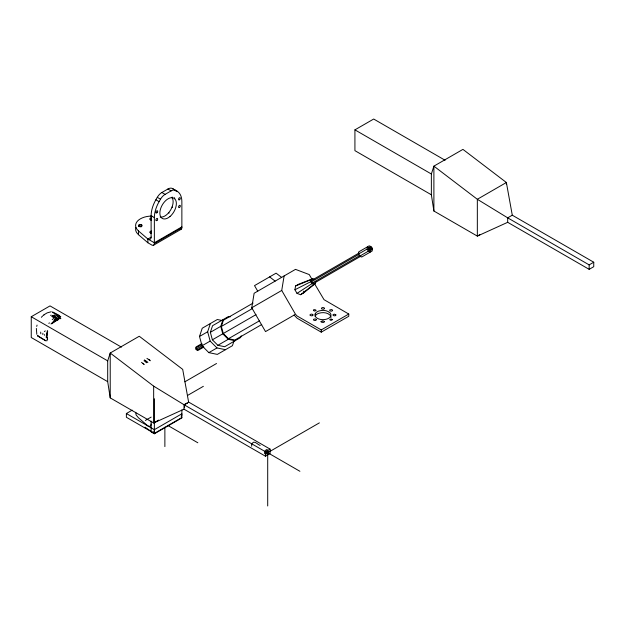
<?xml version="1.0" encoding="UTF-8"?>
<svg xmlns="http://www.w3.org/2000/svg" width="625" height="625" viewBox="0 0 625 625"><rect width="100%" height="100%" fill="white"/><g stroke="black" fill="none" stroke-linecap="round" stroke-linejoin="round"><path stroke-width="0.94" d="M36.344 328.414L36.812 334.32M47.539 331.805L46.977 335.938L47.617 339.523M54 315.906C53.664 313.234 60.445 317.469 59.211 318.719M54.547 318.016L52.148 316.555C51.672 312.367 62.187 322.516 55.43 317.984M46.906 335.523L47.648 331.609L47.133 333.93M58.938 318.016L58.875 318.844L57.945 319.375L57.797 318.352M315.773 281.438L315.438 283.484L313.828 284.414L311.891 283.68L310.75 281.711L311.086 279.656L312.695 278.727L313.984 279.219M315.438 283.484L303.523 293.008L300.57 294.711L297.008 293.367L294.922 289.75L295.539 285.992L298.484 284.289L312.695 278.727M360.867 256.188L313.633 283.461L312.344 282.977L311.586 281.656L311.805 280.289L359.039 253.023M369.258 248.641L370.148 247.266L371.039 247.609L371.562 248.516L370.664 249.875L369.258 248.641L371.039 247.609M358.375 254.094L358.734 251.875L369.172 245.844L371.281 246.648L372.508 248.773L372.148 251L361.711 257.023L359.602 256.227L358.375 254.094L367.07 249.078L367.43 246.852M294.719 314.742L265.523 331.594L251.758 307.766L254.125 293.25L295.5 269.367L309.25 274.57L312.094 279.5M294.125 315.078L297.094 318.219L321.25 332.164L348.766 316.281L348.766 314.039L321.25 329.922L297.094 315.977L295.5 314.289L281.734 290.453L284.102 275.945M303.523 293.008L303.828 291.133M371.398 249.445L371.562 248.516M46.164 337.375L47.406 330.469M266.156 453L266.602 451.68L267.633 451.172L267.656 452.75L266.547 453.5L266.156 453L267.508 453.242L268.078 452.312L267.305 453.023M184.586 405.828L184.57 407.367M52.148 316.555L52.578 315.531M264.586 451.781L264.633 453.734M36.703 326.422L37.062 325.094M107.695 360.867L110.219 353.023L139.258 336.25L182.703 369.383L188.609 402.062L270.078 449.102L270.078 453.562L265.477 456.219L184.008 409.18L153.664 422.969L110.219 397.891L107.695 381.664L107.695 360.867L31.25 316.734L31.25 337.523L107.695 381.664M431.367 174L433.891 166.148L462.937 149.383L506.375 182.508L512.281 215.195L593.75 262.227L593.75 266.695L589.156 269.344L507.688 222.312L477.336 236.102L433.891 211.016L431.367 194.789L431.367 174L354.922 129.859L354.922 150.656L431.367 194.789M370.664 249.875L371.305 248.695M241.195 335.852L240.641 337.508L224.688 346.719L217.859 345.305L212.383 339.805L210.359 332.328L212.555 325.711L228.508 316.492L230.219 316.844M235.07 340.727L228.242 339.312L222.766 333.812L220.75 326.328L222.938 319.711M233.945 341.109L232.43 345.688L217.344 354.398L208.844 352.641L202.023 345.789L199.508 336.469L202.234 328.227L217.32 319.516L222.047 320.492M225.484 349.695L216.984 347.938L210.172 341.086L207.648 331.766L210.383 323.523M261.727 324.523L234.875 340.031L228.445 338.711L223.281 333.516L221.367 326.453L223.438 320.211L253.031 303.125M251.695 444.25L251.688 446.25M203.836 347.047L198.023 350.406L196 349.266L196.031 346.961L201.852 343.602M315.086 316.305L316.047 314.875A8.023 4.633 0 0 1 318.828 313.273C322.555 312.141 327.234 312.336 330.125 315.219A7.859 4.539 0 0 1 330.938 317.445M46.734 333.719L47.023 333.164M172.469 188.562L177.125 191.25A22.891 13.211 -60 0 1 181.867 201.734L181.867 227.633L154.359 243.516A3.664 2.117 60 0 1 151.766 245.008L147.883 242.766L147.883 239.031A4.578 2.641 60 0 0 151.117 237.164L151.117 215.75A22.891 13.211 -60 0 1 155.867 199.789L157.281 197.336A9.156 5.289 -60 0 1 161.859 192.508L167.891 189.023A9.156 5.289 -60 0 1 172.469 188.562L173.883 189.383A22.891 13.211 -60 0 1 175.883 191.031M154.359 243.516L154.359 217.617A22.891 13.211 -60 0 1 159.102 201.656L160.516 199.203A9.156 5.289 -60 0 1 165.094 194.375L171.133 190.891A9.156 5.289 -60 0 1 175.703 190.438L177.125 191.25M184.883 405.094L186.234 403.602L187.547 403.508M265.031 450.922L266.32 449.688L267.297 449.57M252.125 443.391C254.258 439.867 257.797 444.781 260.148 445.438M50.977 323.953L56.016 319.141L54.164 320.359L56.016 319.141M51.859 323.758L56.945 319.477M41.367 317.305L42.648 315.953M52.008 323.539L53.25 322.234M369.781 249.547L370.984 248.883M52.711 322.656L54.234 321.234M52.508 323.133L54.156 321.664M43.273 315.516L44.5 314.5M300.57 294.711L313.828 284.414M52.234 319.625L53.695 318.516M54.875 316.922L54.312 317.344L54.969 316.953M53.82 322.156L58.062 319.789M57.812 318.945L57.328 319.297L57.734 319.086M43.961 314.789L47.141 312.883L51.258 311.734M44.344 331.539L45.297 330.906M297.008 293.367L311.891 283.68M141.57 224.781L141.242 226.836M147.883 242.766L138.484 234.695L138.484 230.953L147.883 239.031L151.219 237.102M181.867 226.883L154.359 242.766L147.883 239.031M153.594 245.187L181.109 229.305M31.25 316.734L50.016 305.898L121.422 347.125M354.922 129.859L373.688 119.031L445.094 160.25M199.508 336.469L207.648 331.766M251.758 307.766L281.734 290.453M210.359 332.328L220.75 326.328M221.367 326.453L252.414 308.531M195.664 348.039L202.203 344.266M311.586 281.656L359.422 254.039M196 349.266L210.172 341.086M212.383 339.805L222.766 333.812M223.281 333.516L256 314.625M368.484 249.68L368.336 247.922L370.266 246.812L371.711 247.812L371.859 249.586L369.938 250.695L368.484 249.68L369.094 249.328L368.953 247.57M371.102 248.172L371.711 247.812M312.344 282.977L359.344 255.844M196.898 350.164L203.43 346.391M359.602 256.227L368.297 251.203L370.406 252.008M228.445 338.711L259.492 320.789M217.859 345.305L228.242 339.312M208.844 352.641L216.984 347.938M181.867 417.531L154.359 433.422L126.375 417.266L126.375 413.523L132.211 410.156M184.875 381.789L216.531 363.508M187.531 395.461L203.359 386.32M145.336 420.453L151.156 417.094M188.609 402.062L184.008 404.719L184.008 409.18M512.281 215.195L507.688 217.844L507.688 222.312M158.641 420.094L153.664 422.969L153.664 386.148L110.219 353.023L110.219 397.891M479.828 234.664L477.336 236.102L477.336 199.281L433.891 166.148L433.891 211.016M181.867 413.797L154.359 429.68L126.375 413.523M151.117 421.117L151.117 431.914L154.359 433.781L181.867 417.898L181.867 409.891M153.664 386.148L184.008 404.719L265.477 451.75L270.078 449.102M506.375 184.453L506.375 182.508L477.336 199.281L507.688 217.844L589.156 264.883L593.75 262.227M267.703 505.969L267.703 452.703L319.367 422.875M55.25 320.859L58.578 319.453M48.789 323.305L49.5 322.93M138.945 226.289L139.266 226.477A1.852 1.07 0 0 0 142.109 225.555A1.852 1.07 0 0 0 139.359 224.602A1.852 1.07 0 0 0 139.297 226.453M294.922 289.75L310.75 281.711M295.539 285.992L311.086 279.656M50.516 315.383L51.148 315.133M58.625 316.477L58.148 316.617L60.781 316.727L60.383 316.312M59.656 317.836L60.547 317.734M59.555 318.672L60.883 318.625M52.219 316.445L54.883 317.867M37.445 335.75L37.992 335.75M54.242 315.859L54.125 315.07M370.43 247.922L369.406 247.695M57.234 316.68L59.547 317.695L57.242 316.281L58.219 316.883M46.141 340.977L37.688 336.039M52.656 312.492L59.336 315.977M52.555 311.898L59.672 315.609M52.172 315.664L57.109 318.844M167.891 189.023L171.133 190.891M161.859 192.508L165.094 194.375M157.281 197.336L160.516 199.203M155.867 199.789L159.102 201.656M348.766 314.039L324.031 299.672L314.469 283.609M151.117 215.75L154.359 217.617M146.938 358.375L150.336 360.75M144.383 359.898L147.875 362.477M145.203 360.742L146.844 361.688M143.984 360.781L146.164 362.047M141.508 362.344L144.32 364.508M267.703 452.703L299.906 471.289M167.641 425.352L197.836 442.781M55.781 318.195L57.773 319.359M148.5 359.281L149.836 360.078M45.164 340.453L38 335.891M145.664 361.75L146.758 362.781M369.094 249.328L370.555 250.336M142.914 363.531L143.609 364.062M370.75 247.742L370.148 247.266M281.594 277.391L276.102 273.164L254.516 285.617L257.727 291.172M269.625 276.898L275.125 281.125M144.992 427.156L151.766 431.883A3.664 2.117 60 0 0 154.359 430.391M46.727 339.992L47.164 340.727M370.367 248.336L370.594 248.734M367.07 249.078L368.297 251.203M55.141 317.492L55.414 317.984M44.445 334.578L44.711 335.352M46.992 337.266L47.406 339.062M135.719 412.312L136.07 414.867L138.484 417.828L147.883 425.906A4.578 2.641 60 0 0 151.117 424.031M40.688 332.094L40.789 333.75M42.828 333.234L42.891 334.617M589.156 264.883L589.156 269.344M321.25 329.922L321.25 332.164M265.477 451.75L265.477 456.219M164.875 427.234L164.875 446.602M154.359 398.758L154.359 433.781M181.867 414.508A3.664 2.117 60 0 1 181.125 416.172M181.867 227.633A3.664 2.117 60 0 1 179.75 229.344M172.586 197.133A7.672 4.43 -60 0 1 172.148 197.742M171.805 197.273A11.672 6.742 -60 0 1 170.617 209.992A11.672 6.742 -60 0 1 160.164 217M169.039 213.148A8.312 4.797 -60 0 1 168.797 212.578M174.469 197.711A14.188 8.195 -60 0 1 174.719 198.719M151.523 233.312A1.398 0.805 0 0 1 150.305 232.5A1.398 0.805 0 0 1 151.57 231.711M151.602 233.211A1.852 1.07 0 0 1 149.844 232.164A1.852 1.07 0 0 1 151.531 231.078M151.523 220.102A1.398 0.805 0 0 1 150.305 219.289A1.398 0.805 0 0 1 151.57 218.5M151.602 220A1.852 1.07 0 0 1 149.844 218.945A1.852 1.07 0 0 1 151.531 217.859M138.547 230.93A16.398 9.469 0 0 1 137.438 221.164A16.398 9.469 0 0 1 151.906 216.055M138.547 234.672A16.398 9.469 0 0 1 135.891 227.5M172.008 207.133A7.547 4.359 -60 0 1 172.594 207.25M321.945 321.844A7.859 4.539 0 0 1 320.648 321.688M316.312 319.562L316.289 319.883A1.484 0.859 0 0 1 315.188 320.523L313.703 320.234L313.477 319.328L315.312 318.867L316.312 319.562M332.5 310.219L332.477 310.539A1.484 0.859 0 0 1 331.367 311.18L329.883 310.891L329.664 309.984L331.492 309.523L332.5 310.219M312.961 314.883L312.938 315.203A1.484 0.859 0 0 1 311.828 315.844L310.344 315.555A1.484 0.844 3.5 0 1 310.133 314.664L310.891 314.227A1.484 0.914 -0.5 0 1 312.438 314.352L312.961 314.883M324.406 308.273L324.383 308.602A1.484 0.859 0 0 1 323.273 309.234L321.789 308.953A1.484 0.844 3.5 0 1 321.57 308.055L322.336 307.617A1.477 0.914 -0.5 0 1 323.883 307.742L324.406 308.273M324.406 321.492L324.375 321.812A1.484 0.859 0 0 1 323.266 322.453L321.781 322.164L321.57 321.266L322.859 320.75L324.406 321.492M335.844 314.883L335.82 315.203A1.484 0.859 0 0 1 334.711 315.844L333.227 315.555L333.016 314.664L334.305 314.141L335.844 314.883M315.086 314.062C314.258 316.734 317.188 318.602 319.406 319.164A7.859 4.539 0 0 0 323.266 319.633A8.141 4.703 0 0 0 327.039 318.984A8.023 4.633 0 0 0 329.82 317.383A8.141 4.703 0 0 0 330.938 315.203A7.859 4.539 0 0 0 330.125 312.977C327.234 310.094 322.555 309.898 318.828 311.031A8.023 4.633 0 0 0 316.031 312.633L315.086 314.062M313.609 310.039L313.617 310.633L314.844 311.102L316.172 310.336L314.844 309.57L313.609 310.039M332.352 319.672L331.023 320.438L329.695 319.672L331.023 318.906L332.352 319.672M266.406 451.398L265.75 453.078L266.406 454.016L267.711 453.258L268.367 451.57L267.711 450.641L266.406 451.398M156.984 212.758A1.258 0.727 -60 0 0 157.43 210.797A1.258 0.727 -60 0 0 155.93 212.07A1.258 0.727 -60 0 0 156.984 212.758M156.984 220.422A1.258 0.727 -60 0 0 157.43 218.461A1.258 0.727 -60 0 0 155.93 219.727A1.258 0.727 -60 0 0 156.984 220.422M179.641 207.344A1.258 0.727 -60 0 0 180.094 205.383A1.258 0.727 -60 0 0 178.586 206.648A1.258 0.727 -60 0 0 179.641 207.344M179.641 199.68A1.258 0.727 -60 0 0 180.094 197.719A1.258 0.727 -60 0 0 178.586 198.984A1.258 0.727 -60 0 0 179.641 199.68M139.539 226.602A1.398 0.805 0 0 0 141.648 225.922A1.398 0.805 0 0 0 139.578 225.203A1.398 0.805 0 0 0 139.539 226.602M170.008 216.508A11.672 6.742 -60 0 0 174.117 198.32A11.672 6.742 -60 0 0 160.203 210.148A11.672 6.742 -60 0 0 170.008 216.508"/></g></svg>
